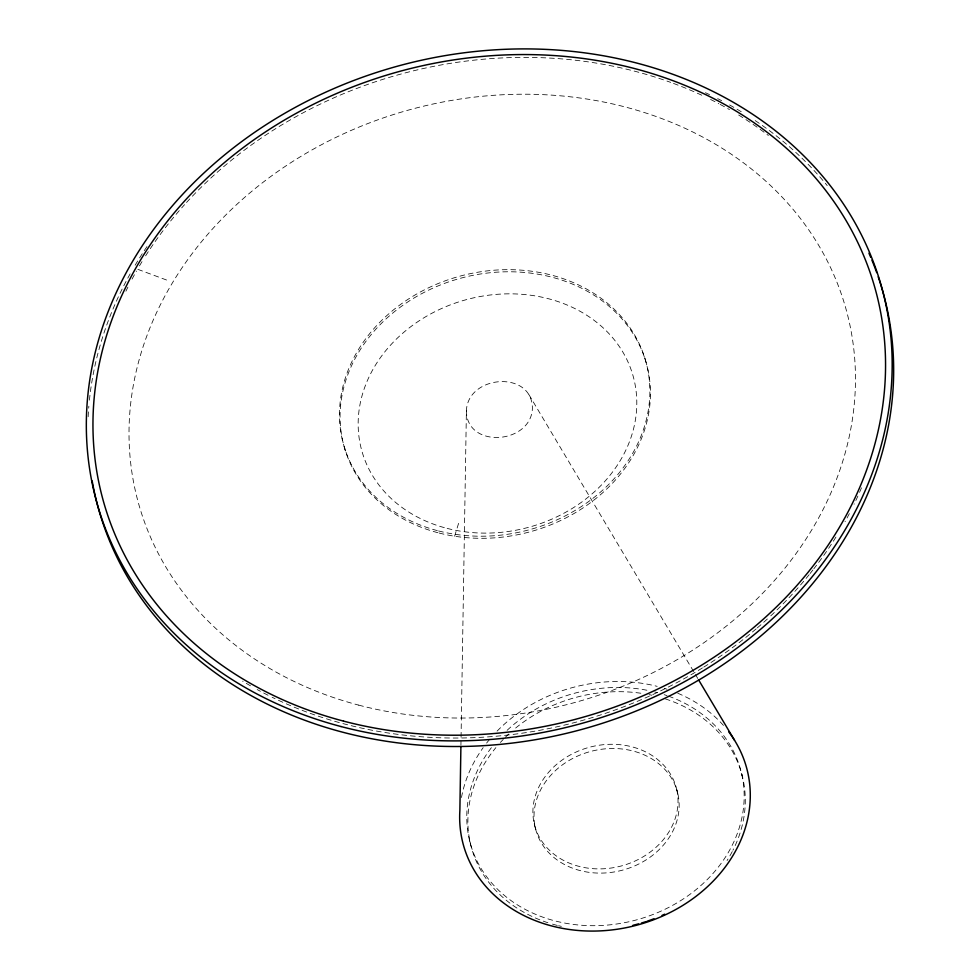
<?xml version="1.0" encoding="UTF-8"?>
<svg xmlns="http://www.w3.org/2000/svg" width="980" height="980" viewBox="0 0 980 980"><rect width="100%" height="100%" fill="white"/><g stroke="black" fill="none" stroke-linecap="round" stroke-linejoin="round"><path stroke-width="0.73" stroke-dasharray="4.9 3.68" d="M466.407 410.522C466.247 449.122 530.768 444.332 532.397 408.574C532.557 369.962 468.036 374.752 466.407 410.522L460.931 744.91M454.598 536.232L458.763 522.806M137.849 269.341L168.793 280.844M528.857 394.524L694.624 673.187M695.408 674.497L697.76 678.442M644.705 357.7L645.269 359.807M741.639 773.784L742.767 777.998M676.702 789.427A73.292 61.458 -14.9 0 1 581.802 867.043A73.292 61.458 -14.9 0 1 557.902 763.285A73.292 61.458 -14.9 0 1 676.702 789.427L677.829 793.641A73.292 61.458 -14.9 0 1 582.916 871.257A73.292 61.458 -14.9 0 1 559.017 767.499A73.292 61.458 -14.9 0 1 677.829 793.641M534.223 823.751L535.35 827.965M469.298 839.382L470.412 843.596M344.654 448.179L345.205 450.286M461.47 797.512A146.755 123.076 -14.9 0 1 483.177 747.642M486.607 743.073A146.755 123.076 -14.9 0 1 490.245 738.626M497.081 731.129A146.755 123.076 -14.9 0 1 657.176 686.355M664.207 688.327A146.755 123.076 -14.9 0 1 666.976 689.21M677.744 693.228A146.755 123.076 -14.9 0 1 724.085 726.143M668.519 696.155A140.091 117.49 -14.9 0 1 725.947 856.324A140.091 117.49 -14.9 0 1 531.197 912.38A140.091 117.49 -14.9 0 1 491.899 747.005M507.113 730.321A140.091 117.49 -14.9 0 1 649.336 690.729M654.812 691.978A140.091 117.49 -14.9 0 1 657.507 692.689M664.17 694.673A140.091 117.49 -14.9 0 1 667.074 695.641M665.285 698.875A140.091 117.49 -14.9 0 1 732.93 850.26M732.256 851.571A140.091 117.49 -14.9 0 1 727.062 860.538M561.344 926.37A140.091 117.49 -14.9 0 1 558.612 925.733M557.253 925.402A140.091 117.49 -14.9 0 1 549.204 923.136M547.881 922.719A140.091 117.49 -14.9 0 1 495.868 747.654M500.388 742.448A140.091 117.49 -14.9 0 1 503.255 739.422M505.202 737.438A140.091 117.49 -14.9 0 1 509.257 733.579M515.664 728.03A140.091 117.49 -14.9 0 1 642.108 693.423M649.079 694.649A140.091 117.49 -14.9 0 1 651.835 695.236M88.163 416.745A406.933 341.273 -14.9 0 1 88.849 406.198M89.413 400.159A406.933 341.273 -14.9 0 1 131.394 271.632M135.142 265.2A406.933 341.273 -14.9 0 1 147.233 246.213M705.441 92.708A406.933 341.273 -14.9 0 1 709.545 94.631M717.654 98.625A406.933 341.273 -14.9 0 1 721.66 100.695M729.573 104.958A406.933 341.273 -14.9 0 1 742.448 112.443M755.2 120.589A406.933 341.273 -14.9 0 1 827.206 185.6M861.481 487.856A400.244 335.675 -14.9 0 1 858.517 494.704M857.904 496.064A400.244 335.675 -14.9 0 1 854.082 504.21M849.342 513.655A400.244 335.675 -14.9 0 1 845.03 521.666M835.952 537.065A400.244 335.675 -14.9 0 1 817.492 564.002M816.585 565.191A400.244 335.675 -14.9 0 1 813.853 568.755M812.922 569.944A400.244 335.675 -14.9 0 1 810.129 573.484M809.186 574.648A400.244 335.675 -14.9 0 1 768.455 617.988M767.365 618.993A400.244 335.675 -14.9 0 1 757.32 627.874M756.18 628.854A400.244 335.675 -14.9 0 1 703.75 667.111M702.452 667.919A400.244 335.675 -14.9 0 1 272.122 697.27M268.042 695.249A400.244 335.675 -14.9 0 1 257.164 689.54M250.488 685.804A400.244 335.675 -14.9 0 1 242.624 681.161M125.918 291.195A400.244 335.675 -14.9 0 1 127.915 287.128M132.079 279.079A400.244 335.675 -14.9 0 1 136.465 271.093M139.478 265.874A400.244 335.675 -14.9 0 1 142.504 260.839M145.616 255.841A400.244 335.675 -14.9 0 1 184.571 204.649M186.531 202.48A400.244 335.675 -14.9 0 1 670.663 82.381M673.493 83.422A400.244 335.675 -14.9 0 1 702.525 95.575M710.586 99.47A400.244 335.675 -14.9 0 1 718.793 103.684M720.141 104.407A400.244 335.675 -14.9 0 1 729.512 109.601M738.663 115.028A400.244 335.675 -14.9 0 1 768.381 135.485M358.631 705.11A366.851 307.659 -14.9 0 0 851.559 333.629A366.851 307.659 -14.9 0 0 266.536 179.646A366.851 307.659 -14.9 0 0 358.631 705.11M439.163 533.047A156.739 131.455 -14.9 0 0 648.601 373.16A156.739 131.455 -14.9 0 0 397.954 308.921A156.739 131.455 -14.9 0 0 439.163 533.047M447.149 528.391A140.704 118.004 -14.9 0 0 635.15 384.846A140.704 118.004 -14.9 0 0 410.142 327.185A140.704 118.004 -14.9 0 0 447.149 528.391M438.611 530.952A156.739 131.455 -14.9 0 0 648.037 371.053A156.739 131.455 -14.9 0 0 397.39 306.814A156.739 131.455 -14.9 0 0 438.611 530.952"/><path stroke-width="1.47" d="M460.906 746.442L459.865 810.57A146.755 123.076 -14.9 0 0 640.798 924.067A146.755 123.076 -14.9 0 0 728.716 731.827M698.532 679.765L734.51 740.231M664.685 914.181A140.091 117.49 -14.9 0 1 662.027 915.394M653.942 918.762A140.091 117.49 -14.9 0 1 647.057 921.249M645.661 921.715A140.091 117.49 -14.9 0 1 641.459 923.025M638.642 923.834A140.091 117.49 -14.9 0 1 632.958 925.304M878.215 276.862A406.933 341.273 -14.9 0 1 575.664 731.056A406.933 341.273 -14.9 0 1 92.169 480.935M868.954 253.244A406.933 341.273 -14.9 0 1 870.742 257.348M871.894 260.104A406.933 341.273 -14.9 0 1 876.733 272.636M343.478 721.096A400.244 335.675 -14.9 0 0 881.289 315.793A400.244 335.675 -14.9 0 0 242.991 147.784A400.244 335.675 -14.9 0 0 343.478 721.096M341.04 726.548A406.933 341.273 -14.9 0 0 887.831 314.47A406.933 341.273 -14.9 0 0 238.887 143.668A406.933 341.273 -14.9 0 0 341.04 726.548"/></g></svg>
